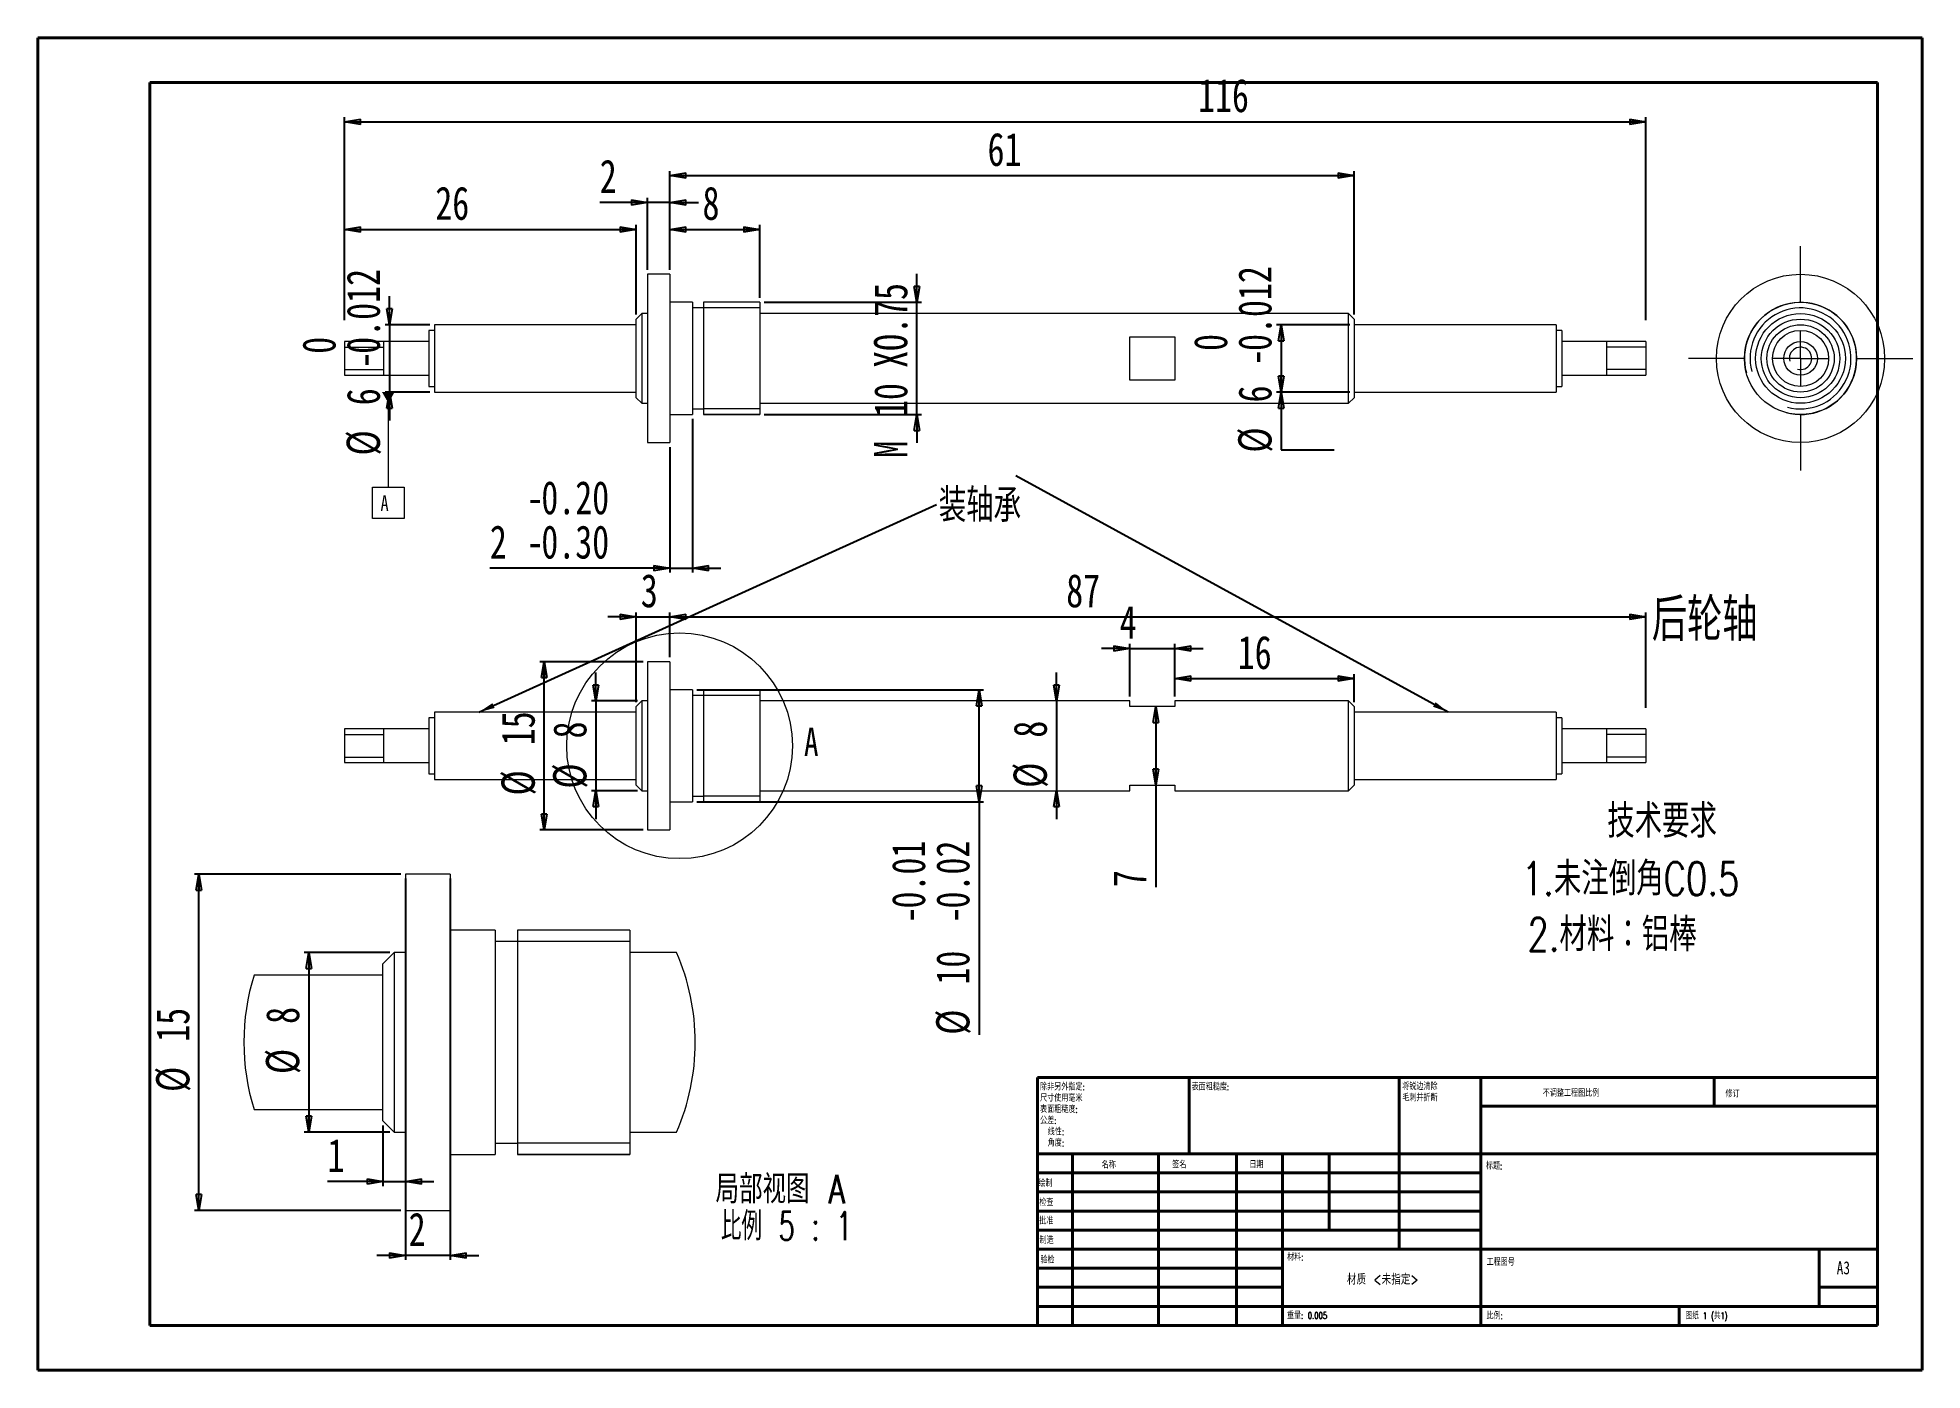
# Model space of a CAD drawing. Header units: millimetres. Extents: x 0 to 420, y 0 to 297.
import ezdxf

# ---------------------------------------------------------------- set-up
doc = ezdxf.new("R2010")
doc.units = ezdxf.units.MM
doc.layers.add('FORMAT', color=7, linetype='Continuous')
doc.styles.add('SLDTEXTSTYLE0', font='TXT', dxfattribs={"width": 0.75, "bigfont": 'bigfont'})
doc.styles.add('SLDTEXTSTYLE1', font='TXT', dxfattribs={"width": 0.75})
doc.styles.add('SLDTEXTSTYLE2', font='TXT', dxfattribs={"width": 0.694444, "bigfont": 'bigfont'})
doc.styles.add('SLDTEXTSTYLE4', font='TXT', dxfattribs={"width": 0.65625, "bigfont": 'bigfont'})
doc.dimstyles.new('SLDDIMSTYLE0', dxfattribs={"dimtxt": 7.408333, "dimasz": 3.556, "dimexe": 0, "dimexo": 0.0625, "dimgap": 1.852083, "dimtad": 1, "dimdec": 6, "dimlfac": 0.4, "dimrnd": 1e-09, "dimzin": 12, "dimdsep": 46, "dimtxsty": 'SLDTEXTSTYLE1', "dimblk1": 'CLOSED', "dimblk2": 'CLOSED', "dimsah": 1, "dimcen": 0.09, "dimadec": 0, "dimazin": 3, "dimtfac": 1, "dimtofl": 0, "dimtmove": 0, "dimatfit": 3, "dimldrblk": 'CLOSED', "dimfxl": 0, "dimfrac": 2, "dimtolj": 1, "dimtzin": 12, "dimarcsym": 0})
doc.dimstyles.new('SLDDIMSTYLE1', dxfattribs={"dimtxt": 7.408333, "dimasz": 3.556, "dimexe": 0, "dimexo": 0.0625, "dimgap": 1.852083, "dimtad": 1, "dimdec": 6, "dimlfac": 0.4, "dimrnd": 1e-09, "dimzin": 12, "dimdsep": 46, "dimtxsty": 'SLDTEXTSTYLE1', "dimblk1": 'CLOSED', "dimblk2": 'CLOSED', "dimsah": 1, "dimcen": 0.09, "dimadec": 0, "dimazin": 3, "dimtfac": 1, "dimtmove": 0, "dimatfit": 0, "dimldrblk": 'CLOSED', "dimfxl": 0, "dimfrac": 2, "dimtolj": 1, "dimtzin": 12, "dimarcsym": 0})
doc.dimstyles.new('SLDDIMSTYLE2', dxfattribs={"dimtxt": 7.408333, "dimasz": 3.556, "dimexe": 0, "dimexo": 0.0625, "dimgap": 1.852083, "dimtad": 1, "dimdec": 6, "dimlfac": 0.4, "dimrnd": 1e-09, "dimzin": 12, "dimdsep": 46, "dimtxsty": 'SLDTEXTSTYLE1', "dimblk1": 'CLOSED', "dimblk2": 'CLOSED', "dimsah": 1, "dimcen": 0.09, "dimadec": 0, "dimazin": 3, "dimtol": 1, "dimtp": -0.2, "dimtm": 0.3, "dimtfac": 1, "dimtmove": 0, "dimatfit": 0, "dimldrblk": 'CLOSED', "dimfxl": 0, "dimfrac": 2, "dimtolj": 1, "dimtzin": 0, "dimarcsym": 0})
doc.dimstyles.new('SLDDIMSTYLE3', dxfattribs={"dimtxt": 7.408333, "dimasz": 3.556, "dimexe": 0, "dimexo": 0.0625, "dimgap": 1.852083, "dimtad": 1, "dimdec": 6, "dimlfac": 0.4, "dimrnd": 1e-09, "dimzin": 12, "dimdsep": 46, "dimtxsty": 'SLDTEXTSTYLE1', "dimblk1": 'CLOSED', "dimblk2": 'CLOSED', "dimsah": 1, "dimcen": 0.09, "dimadec": 0, "dimazin": 3, "dimtol": 1, "dimtm": 0.012, "dimtfac": 1, "dimtdec": 3, "dimtmove": 0, "dimatfit": 0, "dimldrblk": 'CLOSED', "dimfxl": 0, "dimfrac": 2, "dimtolj": 1, "dimarcsym": 0})
doc.dimstyles.new('SLDDIMSTYLE4', dxfattribs={"dimtxt": 7.408333, "dimasz": 3.556, "dimexe": 0, "dimexo": 0.0625, "dimgap": 1.852083, "dimtad": 1, "dimdec": 6, "dimlfac": 0.4, "dimrnd": 1e-09, "dimzin": 12, "dimdsep": 46, "dimtxsty": 'SLDTEXTSTYLE1', "dimblk1": 'CLOSED', "dimblk2": 'CLOSED', "dimsah": 1, "dimcen": 0.09, "dimadec": 0, "dimazin": 3, "dimtol": 1, "dimtm": 0.012, "dimtfac": 1, "dimtdec": 3, "dimtofl": 0, "dimtmove": 0, "dimatfit": 3, "dimldrblk": 'CLOSED', "dimfxl": 0, "dimfrac": 2, "dimtolj": 1, "dimarcsym": 0})
doc.dimstyles.new('SLDDIMSTYLE6', dxfattribs={"dimtxt": 7.408333, "dimasz": 3.556, "dimexe": 0, "dimexo": 0.0625, "dimgap": 1.852083, "dimtad": 1, "dimdec": 6, "dimlfac": 0.4, "dimrnd": 1e-09, "dimzin": 12, "dimdsep": 46, "dimtxsty": 'SLDTEXTSTYLE1', "dimblk1": 'CLOSED', "dimblk2": 'CLOSED', "dimsah": 1, "dimcen": 0.09, "dimadec": 0, "dimazin": 3, "dimtol": 1, "dimtp": -0.01, "dimtm": 0.02, "dimtfac": 1, "dimtofl": 0, "dimtmove": 0, "dimatfit": 3, "dimldrblk": 'CLOSED', "dimfxl": 0, "dimfrac": 2, "dimtolj": 1, "dimarcsym": 0})
doc.dimstyles.new('SLDDIMSTYLE7', dxfattribs={"dimtxt": 0.18, "dimasz": 3.556, "dimexe": 0, "dimexo": 0.0625, "dimgap": 0, "dimtad": 0, "dimtih": 1, "dimtoh": 1, "dimdec": 0, "dimrnd": 1e-09, "dimzin": 0, "dimdsep": 46, "dimtxsty": 'Standard', "dimsah": 1, "dimcen": 0.09, "dimadec": 0, "dimazin": 0, "dimtfac": 3.556, "dimtdec": 0, "dimtofl": 0, "dimtmove": 0, "dimatfit": 3, "dimfxl": 0, "dimfrac": 2, "dimtolj": 1, "dimtzin": 0, "dimarcsym": 0})
doc.dimstyles.new('SLDDIMSTYLE8', dxfattribs={"dimtxt": 7.408333, "dimasz": 3.556, "dimexe": 0, "dimexo": 0.0625, "dimgap": 1.852083, "dimtad": 1, "dimdec": 6, "dimlfac": 0.2, "dimrnd": 1e-09, "dimzin": 12, "dimdsep": 46, "dimtxsty": 'SLDTEXTSTYLE1', "dimblk1": 'CLOSED', "dimblk2": 'CLOSED', "dimsah": 1, "dimcen": 0.09, "dimadec": 0, "dimazin": 3, "dimtfac": 1, "dimtmove": 0, "dimatfit": 0, "dimldrblk": 'CLOSED', "dimfxl": 0, "dimfrac": 2, "dimtolj": 1, "dimtzin": 12, "dimarcsym": 0})
doc.dimstyles.new('SLDDIMSTYLE9', dxfattribs={"dimtxt": 7.408333, "dimasz": 3.556, "dimexe": 0, "dimexo": 0.0625, "dimgap": 1.852083, "dimtad": 1, "dimdec": 6, "dimlfac": 0.2, "dimrnd": 1e-09, "dimzin": 12, "dimdsep": 46, "dimtxsty": 'SLDTEXTSTYLE1', "dimblk1": 'CLOSED', "dimblk2": 'CLOSED', "dimsah": 1, "dimcen": 0.09, "dimadec": 0, "dimazin": 3, "dimtfac": 1, "dimtofl": 0, "dimtmove": 0, "dimatfit": 3, "dimldrblk": 'CLOSED', "dimfxl": 0, "dimfrac": 2, "dimtolj": 1, "dimtzin": 12, "dimarcsym": 0})

# ---------------------------------------------------------------- blocks, each defined once
blk = doc.blocks.new('SW_NOTE_0')
at = {"color": 0, "linetype": 'Continuous', "lineweight": 0, "char_height": 1.5, "attachment_point": 1, "style": 'SLDTEXTSTYLE0'}
for s, insert in [('\\M+18FAB锐边\\M+190B4\\M+18F9C', (0, 1.93)), ('\\M+196D1\\M+18E68\\M+19BF3\\M+190DC\\M+19266', (0, -0.57))]:
    blk.add_mtext(s, dxfattribs=dict(at, insert=insert))
blk = doc.blocks.new('SW_NOTE_1')
at = {"color": 0, "linetype": 'Continuous', "lineweight": 0, "char_height": 1.5, "attachment_point": 1, "style": 'SLDTEXTSTYLE0'}
for s, insert in [('\\M+18F9C\\M+194F1另\\M+18A4F\\M+18E77\\M+192E8:', (0, 1.93)), ('\\M+1955C\\M+196CA\\M+19165糙\\M+19378:', (0, -3.07)), ('\\M+18EDA\\M+190A1\\M+18E67\\M+19770\\M+19F7C\\M+195C4', (0, -0.57)), ('\\M+18CF6\\M+18DB7:', (0, -5.57)), ('线\\M+190AB:', (1.69, -8.07)), ('\\M+18A70\\M+19378:', (1.69, -10.57))]:
    blk.add_mtext(s, dxfattribs=dict(at, insert=insert))
blk = doc.blocks.new('_CLOSED')
at = {"color": 0, "linetype": 'ByBlock', "lineweight": -2}
for p, q in [((-1, 0.166667), (0, 0)), ((-1, 0.166667), (-1, -0.166667)), ((0, 0), (-1, -0.166667)), ((0, 0), (-1, 0))]:
    blk.add_line(p, q, dxfattribs=at)
blk = doc.blocks.new('_D')
at = {"layer": 'FORMAT'}
for p, q in [((68.48, 234.24), (68.48, 255.49)), ((68.48, 254.49), (133.48, 254.49)), ((133.48, 235.49), (133.48, 255.49))]:
    blk.add_line(p, q, dxfattribs=at)
at = {"layer": 'FORMAT', "xscale": 3.556, "yscale": 3.556, "rotation": 180.0000000000004}
blk.add_blockref('_CLOSED', (68.48, 254.49, 0.25), dxfattribs=at)
at = {"layer": 'FORMAT', "xscale": 3.556, "yscale": 3.556}
blk.add_blockref('_CLOSED', (133.48, 254.49, 0.25), dxfattribs=at)
at = {"layer": 'FORMAT', "insert": (88.69, 264.04), "char_height": 7.408, "attachment_point": 1, "style": 'SLDTEXTSTYLE1'}
blk.add_mtext('26', dxfattribs=at)
blk = doc.blocks.new('_D_1')
at = {"layer": 'FORMAT'}
for p, q in [((135.98, 260.49), (125.33, 260.49)), ((135.98, 245.49), (135.98, 261.49)), ((140.98, 260.49), (135.98, 260.49)), ((140.98, 245.49), (140.98, 261.49)), ((140.98, 260.49), (147.33, 260.49))]:
    blk.add_line(p, q, dxfattribs=at)
at = {"layer": 'FORMAT', "xscale": 3.556, "yscale": 3.556}
blk.add_blockref('_CLOSED', (135.98, 260.49, 0.25), dxfattribs=at)
at = {"layer": 'FORMAT', "xscale": 3.556, "yscale": 3.556, "rotation": 180.0000000000004}
blk.add_blockref('_CLOSED', (140.98, 260.49, 0.25), dxfattribs=at)
at = {"layer": 'FORMAT', "insert": (125.33, 270.04), "char_height": 7.41, "attachment_point": 1, "style": 'SLDTEXTSTYLE1'}
blk.add_mtext('2', dxfattribs=at)
blk = doc.blocks.new('_D_2')
at = {"layer": 'FORMAT'}
for p, q in [((145.98, 212.24), (145.98, 177.99)), ((140.98, 205.99), (140.98, 177.99)), ((140.98, 178.99), (100.84, 178.99)), ((140.98, 178.99), (145.98, 178.99)), ((145.98, 178.99), (152.33, 178.99))]:
    blk.add_line(p, q, dxfattribs=at)
at = {"layer": 'FORMAT', "xscale": 3.556, "yscale": 3.556}
blk.add_blockref('_CLOSED', (140.98, 178.99, 0.25), dxfattribs=at)
at = {"layer": 'FORMAT', "xscale": 3.556, "yscale": 3.556, "rotation": 180.0000000000004}
blk.add_blockref('_CLOSED', (145.98, 178.99, 0.25), dxfattribs=at)
at = {"layer": 'FORMAT', "attachment_point": 1, "style": 'SLDTEXTSTYLE1'}
for s, insert, char_height in [('0.20', (112.32, 198.41), 7.408), ('-', (109.05, 198.41), 7.41), ('2', (100.84, 188.54), 7.41), ('0.30', (112.32, 188.54), 7.408), ('-', (109.05, 188.54), 7.41)]:
    blk.add_mtext(s, dxfattribs=dict(at, insert=insert, char_height=char_height))
blk = doc.blocks.new('_D_3')
at = {"layer": 'FORMAT'}
for p, q in [((196.02, 238.24), (196.02, 244.59)), ((161.98, 238.24), (197.02, 238.24)), ((196.02, 213.24), (196.02, 238.24)), ((161.98, 213.24), (197.02, 213.24)), ((196.02, 213.24), (196.02, 206.89))]:
    blk.add_line(p, q, dxfattribs=at)
at = {"layer": 'FORMAT', "xscale": 3.556, "yscale": 3.556}
for p, rotation in [((196.02, 238.24, 0.25), 270.0000000000004), ((196.02, 213.24, 0.25), 90.0000000000004)]:
    blk.add_blockref('_CLOSED', p, dxfattribs=dict(at, rotation=rotation))
at = {"layer": 'FORMAT', "attachment_point": 1, "rotation": 90, "style": 'SLDTEXTSTYLE1'}
for s, insert, char_height in [('XO.75', (186.47, 223.63), 7.408), ('10', (186.47, 212.68), 7.408), ('M', (186.47, 203.6), 7.41)]:
    blk.add_mtext(s, dxfattribs=dict(at, insert=insert, char_height=char_height))
blk = doc.blocks.new('_D_4')
at = {"layer": 'FORMAT'}
for p, q in [((140.98, 245.49), (140.98, 255.49)), ((140.98, 254.49), (160.98, 254.49)), ((160.98, 239.24), (160.98, 255.49))]:
    blk.add_line(p, q, dxfattribs=at)
at = {"layer": 'FORMAT', "xscale": 3.556, "yscale": 3.556, "rotation": 180.0000000000004}
blk.add_blockref('_CLOSED', (140.98, 254.49, 0.25), dxfattribs=at)
at = {"layer": 'FORMAT', "xscale": 3.556, "yscale": 3.556}
blk.add_blockref('_CLOSED', (160.98, 254.49, 0.25), dxfattribs=at)
at = {"layer": 'FORMAT', "insert": (148.24, 264.04), "char_height": 7.41, "attachment_point": 1, "style": 'SLDTEXTSTYLE1'}
blk.add_mtext('8', dxfattribs=at)
blk = doc.blocks.new('_D_5')
at = {"layer": 'FORMAT'}
for p, q in [((140.98, 245.49), (140.98, 267.49)), ((140.98, 266.49), (293.48, 266.49)), ((293.48, 235.49), (293.48, 267.49))]:
    blk.add_line(p, q, dxfattribs=at)
at = {"layer": 'FORMAT', "xscale": 3.556, "yscale": 3.556, "rotation": 180.0000000000004}
blk.add_blockref('_CLOSED', (140.98, 266.49, 0.25), dxfattribs=at)
at = {"layer": 'FORMAT', "xscale": 3.556, "yscale": 3.556}
blk.add_blockref('_CLOSED', (293.48, 266.49, 0.25), dxfattribs=at)
at = {"layer": 'FORMAT', "insert": (211.76, 276.04), "char_height": 7.408, "attachment_point": 1, "style": 'SLDTEXTSTYLE1'}
blk.add_mtext('61', dxfattribs=at)
blk = doc.blocks.new('_D_6')
at = {"layer": 'FORMAT'}
for p, q in [((78.48, 233.24), (78.48, 239.59)), ((87.48, 233.24), (77.48, 233.24)), ((78.48, 233.24), (78.48, 218.24)), ((87.48, 218.24), (77.48, 218.24)), ((78.48, 218.24), (78.48, 211.89))]:
    blk.add_line(p, q, dxfattribs=at)
at = {"layer": 'FORMAT', "xscale": 3.556, "yscale": 3.556}
for p, rotation in [((78.48, 233.24, 0.25), 270.0000000000004), ((78.48, 218.24, 0.25), 90.0000000000004)]:
    blk.add_blockref('_CLOSED', p, dxfattribs=dict(at, rotation=rotation))
at = {"layer": 'FORMAT', "attachment_point": 1, "rotation": 90, "style": 'SLDTEXTSTYLE1'}
for s, insert, char_height in [('0.012', (68.93, 226.77), 7.408), ('0', (59.05, 226.77), 7.41), ('-', (68.93, 223.49), 7.41), ('6', (68.93, 215.29), 7.41), ('%%c', (68.93, 204.1), 7.408)]:
    blk.add_mtext(s, dxfattribs=dict(at, insert=insert, char_height=char_height))
blk = doc.blocks.new('_D_7')
at = {"layer": 'FORMAT'}
for p, q in [((292.48, 233.24), (276.18, 233.24)), ((277.18, 233.24), (277.18, 218.24)), ((292.48, 218.24), (276.18, 218.24)), ((277.18, 218.24), (277.18, 205.36)), ((277.18, 205.36), (289, 205.36))]:
    blk.add_line(p, q, dxfattribs=at)
at = {"layer": 'FORMAT', "xscale": 3.556, "yscale": 3.556}
for p, rotation in [((277.18, 233.24, 0.25), 90.0000000000004), ((277.18, 218.24, 0.25), 270.0000000000004), ((277.18, 218.24), 90.0000000000004)]:
    blk.add_blockref('_CLOSED', p, dxfattribs=dict(at, rotation=rotation))
at = {"layer": 'FORMAT', "attachment_point": 1, "rotation": 90, "style": 'SLDTEXTSTYLE1'}
for s, insert, char_height in [('0.012', (267.63, 227.4), 7.408), ('0', (257.75, 227.4), 7.41), ('-', (267.63, 224.12), 7.41), ('6', (267.63, 215.92), 7.41), ('%%c', (267.63, 204.74), 7.408)]:
    blk.add_mtext(s, dxfattribs=dict(at, insert=insert, char_height=char_height))
blk = doc.blocks.new('_D_8')
at = {"layer": 'FORMAT'}
for p, q in [((68.48, 234.24), (68.48, 279.49)), ((68.48, 278.49), (358.48, 278.49)), ((358.48, 234.24), (358.48, 279.49))]:
    blk.add_line(p, q, dxfattribs=at)
at = {"layer": 'FORMAT', "xscale": 3.556, "yscale": 3.556, "rotation": 180.0000000000004}
blk.add_blockref('_CLOSED', (68.48, 278.49, 0.25), dxfattribs=at)
at = {"layer": 'FORMAT', "xscale": 3.556, "yscale": 3.556}
blk.add_blockref('_CLOSED', (358.48, 278.49, 0.25), dxfattribs=at)
at = {"layer": 'FORMAT', "insert": (258.67, 288.04), "char_height": 7.408, "attachment_point": 1, "style": 'SLDTEXTSTYLE1'}
blk.add_mtext('116', dxfattribs=at)
blk = doc.blocks.new('SW_DATUMTAG_0')
at = {"color": 0, "linetype": 'Continuous', "lineweight": 0}
for p, q in [((1.73, 27.49), (1.73, 6.28)), ((-1.77, 6.28), (5.23, 6.28)), ((-1.77, -0.72), (-1.77, 6.28)), ((5.23, 6.28), (5.23, -0.72)), ((5.23, -0.72), (-1.77, -0.72))]:
    blk.add_line(p, q, dxfattribs=at)
blk.add_solid([(0.33, 27.49), (3.13, 27.49), (1.73, 25.04)], dxfattribs=at)
at = {"color": 0, "linetype": 'Continuous', "lineweight": 0, "insert": (0, 4.51), "char_height": 3.5, "attachment_point": 1, "style": 'SLDTEXTSTYLE1'}
blk.add_mtext('A', dxfattribs=at)
blk = doc.blocks.new('_D_9')
at = {"layer": 'FORMAT'}
for p, q in [((133.48, 168.14), (127.13, 168.14)), ((133.48, 149.14), (133.48, 169.14)), ((133.48, 168.14), (140.98, 168.14)), ((140.98, 159.14), (140.98, 169.14)), ((140.98, 168.14), (147.33, 168.14))]:
    blk.add_line(p, q, dxfattribs=at)
at = {"layer": 'FORMAT', "xscale": 3.556, "yscale": 3.556}
blk.add_blockref('_CLOSED', (133.48, 168.14, 0.25), dxfattribs=at)
at = {"layer": 'FORMAT', "xscale": 3.556, "yscale": 3.556, "rotation": 180.0000000000004}
blk.add_blockref('_CLOSED', (140.98, 168.14, 0.25), dxfattribs=at)
at = {"layer": 'FORMAT', "insert": (134.49, 177.69), "char_height": 7.41, "attachment_point": 1, "style": 'SLDTEXTSTYLE1'}
blk.add_mtext('3', dxfattribs=at)
blk = doc.blocks.new('_D_10')
at = {"layer": 'FORMAT'}
for p, q in [((140.98, 159.14), (140.98, 169.14)), ((140.98, 168.14), (358.48, 168.14)), ((358.48, 147.89), (358.48, 169.14))]:
    blk.add_line(p, q, dxfattribs=at)
at = {"layer": 'FORMAT', "xscale": 3.556, "yscale": 3.556, "rotation": 180.0000000000004}
blk.add_blockref('_CLOSED', (140.98, 168.14, 0.25), dxfattribs=at)
at = {"layer": 'FORMAT', "xscale": 3.556, "yscale": 3.556}
blk.add_blockref('_CLOSED', (358.48, 168.14, 0.25), dxfattribs=at)
at = {"layer": 'FORMAT', "insert": (229.3, 177.69), "char_height": 7.408, "attachment_point": 1, "style": 'SLDTEXTSTYLE1'}
blk.add_mtext('87', dxfattribs=at)
blk = doc.blocks.new('_D_11')
at = {"layer": 'FORMAT'}
for p, q in [((134.98, 158.14), (111.98, 158.14)), ((112.98, 120.64), (112.98, 158.14)), ((134.98, 120.64), (111.98, 120.64))]:
    blk.add_line(p, q, dxfattribs=at)
at = {"layer": 'FORMAT', "xscale": 3.556, "yscale": 3.556}
for p, rotation in [((112.98, 158.14, 0.25), 90.0000000000004), ((112.98, 120.64, 0.25), 270.0000000000004)]:
    blk.add_blockref('_CLOSED', p, dxfattribs=dict(at, rotation=rotation))
at = {"layer": 'FORMAT', "char_height": 7.408, "attachment_point": 1, "rotation": 90, "style": 'SLDTEXTSTYLE1'}
for s, insert in [('15', (103.43, 139.51)), ('%%c', (103.43, 128.33))]:
    blk.add_mtext(s, dxfattribs=dict(at, insert=insert))
blk = doc.blocks.new('_D_12')
at = {"layer": 'FORMAT'}
for p, q in [((124.5, 149.39), (124.5, 155.74)), ((133.73, 149.39), (123.5, 149.39)), ((124.5, 149.39), (124.5, 129.39)), ((133.73, 129.39), (123.5, 129.39)), ((124.5, 129.39), (124.5, 123.04))]:
    blk.add_line(p, q, dxfattribs=at)
at = {"layer": 'FORMAT', "xscale": 3.556, "yscale": 3.556}
for p, rotation in [((124.5, 149.39, 0.25), 270.0000000000004), ((124.5, 129.39, 0.25), 90.0000000000004)]:
    blk.add_blockref('_CLOSED', p, dxfattribs=dict(at, rotation=rotation))
at = {"layer": 'FORMAT', "attachment_point": 1, "rotation": 90, "style": 'SLDTEXTSTYLE1'}
for s, insert, char_height in [('8', (114.95, 141.04), 7.41), ('%%c', (114.95, 129.86), 7.408)]:
    blk.add_mtext(s, dxfattribs=dict(at, insert=insert, char_height=char_height))
blk = doc.blocks.new('_D_13')
at = {"layer": 'FORMAT'}
for p, q in [((146.98, 151.89), (210.86, 151.89)), ((209.86, 126.89), (209.86, 151.89)), ((146.98, 126.89), (210.86, 126.89)), ((209.86, 126.89), (209.86, 75))]:
    blk.add_line(p, q, dxfattribs=at)
at = {"layer": 'FORMAT', "xscale": 3.556, "yscale": 3.556}
for p, rotation in [((209.86, 151.89, 0.25), 90.0000000000004), ((209.86, 126.89, 0.25), 270.0000000000004)]:
    blk.add_blockref('_CLOSED', p, dxfattribs=dict(at, rotation=rotation))
at = {"layer": 'FORMAT', "attachment_point": 1, "rotation": 90, "style": 'SLDTEXTSTYLE1'}
for s, insert, char_height in [('0.01', (190.44, 103.14), 7.408), ('0.02', (200.31, 103.14), 7.408), ('-', (190.44, 99.86), 7.41), ('-', (200.31, 99.86), 7.41), ('10', (200.31, 86.18), 7.408), ('%%c', (200.31, 75), 7.408)]:
    blk.add_mtext(s, dxfattribs=dict(at, insert=insert, char_height=char_height))
blk = doc.blocks.new('_D_14')
at = {"layer": 'FORMAT'}
for p, q in [((227.1, 149.39), (227.1, 155.74)), ((227.1, 149.39), (227.1, 129.39)), ((227.1, 129.39), (227.1, 123.04))]:
    blk.add_line(p, q, dxfattribs=at)
at = {"layer": 'FORMAT', "xscale": 3.556, "yscale": 3.556}
for p, rotation in [((227.1, 149.39, 0.25), 270.0000000000004), ((227.1, 129.39, 0.25), 90.0000000000004)]:
    blk.add_blockref('_CLOSED', p, dxfattribs=dict(at, rotation=rotation))
at = {"layer": 'FORMAT', "attachment_point": 1, "rotation": 90, "style": 'SLDTEXTSTYLE1'}
for s, insert, char_height in [('8', (217.55, 141.21), 7.41), ('%%c', (217.55, 130.03), 7.408)]:
    blk.add_mtext(s, dxfattribs=dict(at, insert=insert, char_height=char_height))
blk = doc.blocks.new('_D_15')
at = {"layer": 'FORMAT'}
for p, q in [((253.48, 150.39), (253.48, 155.37)), ((253.48, 154.37), (293.48, 154.37)), ((293.48, 149.14), (293.48, 155.37))]:
    blk.add_line(p, q, dxfattribs=at)
at = {"layer": 'FORMAT', "xscale": 3.556, "yscale": 3.556, "rotation": 180.0000000000004}
blk.add_blockref('_CLOSED', (253.48, 154.37, 0.25), dxfattribs=at)
at = {"layer": 'FORMAT', "xscale": 3.556, "yscale": 3.556}
blk.add_blockref('_CLOSED', (293.48, 154.37, 0.25), dxfattribs=at)
at = {"layer": 'FORMAT', "insert": (267.51, 163.92), "char_height": 7.408, "attachment_point": 1, "style": 'SLDTEXTSTYLE1'}
blk.add_mtext('16', dxfattribs=at)
blk = doc.blocks.new('_D_16')
at = {"layer": 'FORMAT'}
for p, q in [((243.48, 161.1), (237.13, 161.1)), ((243.48, 150.39), (243.48, 162.1)), ((243.48, 161.1), (253.48, 161.1)), ((253.48, 150.39), (253.48, 162.1)), ((253.48, 161.1), (259.83, 161.1))]:
    blk.add_line(p, q, dxfattribs=at)
at = {"layer": 'FORMAT', "xscale": 3.556, "yscale": 3.556}
blk.add_blockref('_CLOSED', (243.48, 161.1, 0.25), dxfattribs=at)
at = {"layer": 'FORMAT', "xscale": 3.556, "yscale": 3.556, "rotation": 180.0000000000004}
blk.add_blockref('_CLOSED', (253.48, 161.1, 0.25), dxfattribs=at)
at = {"layer": 'FORMAT', "insert": (241.21, 170.65), "char_height": 7.41, "attachment_point": 1, "style": 'SLDTEXTSTYLE1'}
blk.add_mtext('4', dxfattribs=at)
blk = doc.blocks.new('_D_17')
at = {"layer": 'FORMAT'}
for p, q in [((249.26, 148.14), (249.26, 130.64)), ((249.26, 130.64), (249.26, 107.91))]:
    blk.add_line(p, q, dxfattribs=at)
at = {"layer": 'FORMAT', "xscale": 3.556, "yscale": 3.556}
for p, rotation in [((249.26, 148.14, 0.25), 90.0000000000004), ((249.26, 130.64, 0.25), 270.0000000000004)]:
    blk.add_blockref('_CLOSED', p, dxfattribs=dict(at, rotation=rotation))
at = {"layer": 'FORMAT', "insert": (239.71, 107.91), "char_height": 7.41, "attachment_point": 1, "rotation": 90, "style": 'SLDTEXTSTYLE1'}
blk.add_mtext('7', dxfattribs=at)
blk = doc.blocks.new('SW_NOTE_2')
at = {"color": 0, "linetype": 'Continuous', "lineweight": 0, "insert": (0.52, 3.55), "char_height": 7.4083, "attachment_point": 1, "style": 'SLDTEXTSTYLE0'}
blk.add_mtext('\\M+19195轴\\M+18FB3', dxfattribs=at)
blk = doc.blocks.new('SW_CENTERMARKSYMBOL_0')
at = {"color": 0, "linetype": 'Continuous', "lineweight": 0}
for p, q in [((0, 12.5), (0, 25)), ((0, 0), (0, 6.25)), ((-12.5, 0), (-25, 0)), ((0, 0), (-6.25, 0)), ((0, 0), (0, -6.25)), ((0, 0), (6.25, 0)), ((12.5, 0), (25, 0)), ((0, -12.5), (0, -25))]:
    blk.add_line(p, q, dxfattribs=at)
blk = doc.blocks.new('_D_18')
at = {"layer": 'FORMAT'}
for p, q in [((77.03, 54.81), (77.03, 41.27)), ((77.03, 42.27), (64.68, 42.27)), ((77.03, 42.27), (82.03, 42.27)), ((82.03, 42.27), (88.38, 42.27))]:
    blk.add_line(p, q, dxfattribs=at)
at = {"layer": 'FORMAT', "xscale": 3.556, "yscale": 3.556}
blk.add_blockref('_CLOSED', (77.03, 42.27, 0.5), dxfattribs=at)
at = {"layer": 'FORMAT', "xscale": 3.556, "yscale": 3.556, "rotation": 180.0000000000004}
blk.add_blockref('_CLOSED', (82.03, 42.27, 0.5), dxfattribs=at)
at = {"layer": 'FORMAT', "insert": (64.68, 51.81), "char_height": 7.41, "attachment_point": 1, "style": 'SLDTEXTSTYLE1'}
blk.add_mtext('1', dxfattribs=at)
blk = doc.blocks.new('_D_19')
at = {"layer": 'FORMAT'}
for p, q in [((78.53, 93.31), (59.49, 93.31)), ((60.49, 93.31), (60.49, 53.31)), ((78.53, 53.31), (59.49, 53.31))]:
    blk.add_line(p, q, dxfattribs=at)
at = {"layer": 'FORMAT', "xscale": 3.556, "yscale": 3.556}
for p, rotation in [((60.49, 93.31, 0.5), 90.0000000000004), ((60.49, 53.31, 0.5), 270.0000000000004)]:
    blk.add_blockref('_CLOSED', p, dxfattribs=dict(at, rotation=rotation))
at = {"layer": 'FORMAT', "attachment_point": 1, "rotation": 90, "style": 'SLDTEXTSTYLE1'}
for s, insert, char_height in [('8', (50.94, 77.42), 7.41), ('%%c', (50.94, 66.24), 7.408)]:
    blk.add_mtext(s, dxfattribs=dict(at, insert=insert, char_height=char_height))
blk = doc.blocks.new('_D_20')
at = {"layer": 'FORMAT'}
for p, q in [((82.03, 109.81), (82.03, 24.81)), ((92.03, 109.81), (92.03, 24.81)), ((82.03, 25.81), (75.68, 25.81)), ((92.03, 25.81), (82.03, 25.81)), ((92.03, 25.81), (98.38, 25.81))]:
    blk.add_line(p, q, dxfattribs=at)
at = {"layer": 'FORMAT', "xscale": 3.556, "yscale": 3.556}
blk.add_blockref('_CLOSED', (82.03, 25.81, 0.5), dxfattribs=at)
at = {"layer": 'FORMAT', "xscale": 3.556, "yscale": 3.556, "rotation": 180.0000000000004}
blk.add_blockref('_CLOSED', (92.03, 25.81, 0.5), dxfattribs=at)
at = {"layer": 'FORMAT', "insert": (82.75, 35.36), "char_height": 7.41, "attachment_point": 1, "style": 'SLDTEXTSTYLE1'}
blk.add_mtext('2', dxfattribs=at)
blk = doc.blocks.new('_D_21')
at = {"layer": 'FORMAT'}
for p, q in [((81.03, 110.81), (35.02, 110.81)), ((36.02, 35.81), (36.02, 110.81)), ((81.03, 35.81), (35.02, 35.81))]:
    blk.add_line(p, q, dxfattribs=at)
at = {"layer": 'FORMAT', "xscale": 3.556, "yscale": 3.556}
for p, rotation in [((36.02, 110.81, 0.5), 90.0000000000004), ((36.02, 35.81, 0.5), 270.0000000000004)]:
    blk.add_blockref('_CLOSED', p, dxfattribs=dict(at, rotation=rotation))
at = {"layer": 'FORMAT', "char_height": 7.408, "attachment_point": 1, "rotation": 90, "style": 'SLDTEXTSTYLE1'}
for s, insert in [('15', (26.47, 73.43)), ('%%c', (26.47, 62.25))]:
    blk.add_mtext(s, dxfattribs=dict(at, insert=insert))
blk = doc.blocks.new('SW_NOTE_4')
at = {"color": 0, "linetype": 'Continuous', "lineweight": 0, "char_height": 6.35, "attachment_point": 2}
for s, insert, style in [('\\M+18BC7\\M+19594视图 A', (20.74, 8.19), 'SLDTEXTSTYLE0'), ('\\M+194E4\\M+197E1 5 : 1', (22.12, -0.03), 'SLDTEXTSTYLE4')]:
    blk.add_mtext(s, dxfattribs=dict(at, insert=insert, style=style))

msp = doc.modelspace()

# ---------------------------------------------------------------- linework, layer by layer
at = {"color": 7, "linetype": 'Continuous', "lineweight": 40}
for p, q in [((0.0788436, 0.2147802), (0.0788436, 297.2147802)), ((0.0788436, 297.2147802), (420.0788436, 297.2147802)), ((420.0788436, 0.2147802), (420.0788436, 297.2147802)), ((25.0788436, 10.2147802), (25.0788436, 287.2147802)), ((25.0788436, 287.2147802), (410.0788436, 287.2147802)), ((410.0788436, 287.2147802), (410.0788436, 10.2147802)), ((222.8788436, 65.4647802), (410.0788436, 65.4647802)), ((222.8788436, 65.4647802), (222.8788436, 10.2147802)), ((256.6788436, 48.4647802), (256.6788436, 65.4647802)), ((303.4788436, 65.4647802), (303.4788436, 27.2147802)), ((321.6788436, 65.4647802), (321.6788436, 10.2147802)), ((373.6788436, 59.0897802), (373.6788436, 65.4647802)), ((410.0788436, 59.0897802), (321.6788436, 59.0897802)), ((410.0788436, 48.4647802), (222.8788436, 48.4647802)), ((230.6788436, 48.4647802), (230.6788436, 10.2147802)), ((249.869796, 48.4647802), (249.869796, 10.2147802)), ((267.2777697, 48.4647802), (267.2777697, 10.2147802)), ((277.4788436, 10.2147802), (277.4788436, 48.4647802)), ((287.8788436, 31.4647802), (287.8788436, 48.4647802)), ((321.6788436, 44.2147802), (222.8788436, 44.2147802)), ((321.6788436, 39.9647802), (222.8788436, 39.9647802)), ((321.6788436, 35.7147802), (222.8788436, 35.7147802)), ((321.6788436, 31.4647802), (222.8788436, 31.4647802)), ((277.4788436, 27.2147802), (222.8788436, 27.2147802)), ((277.4788436, 27.2147802), (410.0788436, 27.2147802)), ((397.0788436, 14.4647802), (397.0788436, 27.2147802)), ((277.4788436, 22.9647082), (222.8788436, 22.9647082)), ((277.4788436, 18.7147802), (222.8788436, 18.7147802)), ((410.0788436, 18.7147802), (397.0788436, 18.7147802)), ((222.8788436, 14.4647802), (410.0788436, 14.4647802)), ((365.8788436, 10.2147802), (365.8788436, 14.4647802)), ((25.0788436, 10.2147802), (410.0788436, 10.2147802)), ((0.0788436, 0.2147802), (420.0788436, 0.2147802))]:
    msp.add_line(p, q, dxfattribs=at)
at = {"color": 7, "linetype": 'Continuous', "lineweight": 15}
for p, q in [((140.9814387, 244.485389), (135.9814387, 244.485389)), ((135.9814387, 244.485389), (135.9814387, 206.985389)), ((140.9814387, 244.485389), (140.9814387, 206.985389)), ((134.7314387, 235.735389), (133.4814387, 234.485389)), ((135.9814387, 235.735389), (134.7314387, 235.735389)), ((134.7314387, 235.735389), (134.7314387, 215.735389)), ((145.9814387, 238.235389), (140.9814387, 238.235389)), ((145.9814387, 238.235389), (145.9814387, 213.235389)), ((148.4814387, 236.985389), (145.9814387, 236.985389)), ((160.9814387, 238.235389), (148.4814387, 238.235389)), ((148.4814387, 238.235389), (148.4814387, 213.235389)), ((160.9814387, 238.235389), (160.9814387, 213.235389)), ((292.2314387, 235.735389), (160.9814387, 235.735389)), ((293.4814387, 234.485389), (292.2314387, 235.735389)), ((292.2314387, 215.735389), (292.2314387, 235.735389)), ((88.4814387, 231.985389), (87.2314387, 231.985389)), ((87.2314387, 231.985389), (87.2314387, 219.485389)), ((133.4814387, 233.235389), (88.4814387, 233.235389)), ((88.4814387, 233.235389), (88.4814387, 218.235389)), ((133.4814387, 216.985389), (133.4814387, 234.485389)), ((293.4814387, 234.485389), (293.4814387, 216.985389)), ((338.4814387, 233.235389), (293.4814387, 233.235389)), ((338.4814387, 233.235389), (338.4814387, 218.235389)), ((339.7314387, 231.985389), (338.4814387, 231.985389)), ((339.7314387, 231.985389), (339.7314387, 219.485389)), ((87.2314387, 229.485389), (68.4814387, 229.485389)), ((68.4814387, 229.485389), (68.4814387, 221.985389)), ((243.4814387, 230.5766182), (253.4814387, 230.5766182)), ((243.4814387, 220.8941598), (243.4814387, 230.5766182)), ((253.4814387, 230.5766182), (253.4814387, 220.8941598)), ((358.4814387, 229.485389), (339.7314387, 229.485389)), ((358.4814387, 229.485389), (358.4814387, 221.985389)), ((68.4814387, 221.985389), (87.2314387, 221.985389)), ((87.2314387, 219.485389), (88.4814387, 219.485389)), ((253.4814387, 220.8941598), (243.4814387, 220.8941598)), ((338.4814387, 219.485389), (339.7314387, 219.485389)), ((339.7314387, 221.985389), (358.4814387, 221.985389)), ((88.4814387, 218.235389), (133.4814387, 218.235389)), ((133.4814387, 216.985389), (134.7314387, 215.735389)), ((134.7314387, 215.735389), (135.9814387, 215.735389)), ((145.9814387, 214.485389), (148.4814387, 214.485389)), ((160.9814387, 215.735389), (292.2314387, 215.735389)), ((292.2314387, 215.735389), (293.4814387, 216.985389)), ((293.4814387, 218.235389), (338.4814387, 218.235389)), ((140.9814387, 213.235389), (145.9814387, 213.235389)), ((148.4814387, 213.235389), (160.9814387, 213.235389)), ((135.9814387, 206.985389), (140.9814387, 206.985389)), ((140.9814387, 158.144623), (135.9814387, 158.144623)), ((135.9814387, 158.144623), (135.9814387, 120.644623)), ((140.9814387, 158.144623), (140.9814387, 120.644623)), ((145.9814387, 151.894623), (140.9814387, 151.894623)), ((145.9814387, 151.894623), (145.9814387, 126.894623)), ((160.9814387, 151.894623), (148.4814387, 151.894623)), ((148.4814387, 151.894623), (148.4814387, 126.894623)), ((160.9814387, 151.894623), (160.9814387, 126.894623)), ((134.7314387, 149.394623), (133.4814387, 148.144623)), ((133.4814387, 130.644623), (133.4814387, 148.144623)), ((135.9814387, 149.394623), (134.7314387, 149.394623)), ((134.7314387, 149.394623), (134.7314387, 129.394623)), ((148.4814387, 150.644623), (145.9814387, 150.644623)), ((243.4814387, 149.394623), (160.9814387, 149.394623)), ((243.4814387, 148.144623), (243.4814387, 149.394623)), ((253.4814387, 148.144623), (243.4814387, 148.144623)), ((292.2314387, 149.394623), (253.4814387, 149.394623)), ((253.4814387, 149.394623), (253.4814387, 148.144623)), ((293.4814387, 148.144623), (292.2314387, 149.394623)), ((292.2314387, 129.394623), (292.2314387, 149.394623)), ((293.4814387, 148.144623), (293.4814387, 130.644623)), ((87.2314387, 143.144623), (68.4814387, 143.144623)), ((68.4814387, 143.144623), (68.4814387, 135.644623)), ((88.4814387, 145.644623), (87.2314387, 145.644623)), ((87.2314387, 145.644623), (87.2314387, 133.144623)), ((133.4814387, 146.894623), (88.4814387, 146.894623)), ((88.4814387, 146.894623), (88.4814387, 131.894623)), ((338.4814387, 146.894623), (293.4814387, 146.894623)), ((338.4814387, 146.894623), (338.4814387, 131.894623)), ((339.7314387, 145.644623), (338.4814387, 145.644623)), ((339.7314387, 145.644623), (339.7314387, 133.144623)), ((358.4814387, 143.144623), (339.7314387, 143.144623)), ((358.4814387, 143.144623), (358.4814387, 135.644623)), ((68.4814387, 135.644623), (87.2314387, 135.644623)), ((339.7314387, 135.644623), (358.4814387, 135.644623)), ((87.2314387, 133.144623), (88.4814387, 133.144623)), ((88.4814387, 131.894623), (133.4814387, 131.894623)), ((133.4814387, 130.644623), (134.7314387, 129.394623)), ((243.4814387, 130.644623), (253.4814387, 130.644623)), ((243.4814387, 129.394623), (243.4814387, 130.644623)), ((253.4814387, 130.644623), (253.4814387, 129.394623)), ((292.2314387, 129.394623), (293.4814387, 130.644623)), ((293.4814387, 131.894623), (338.4814387, 131.894623)), ((338.4814387, 133.144623), (339.7314387, 133.144623)), ((134.7314387, 129.394623), (135.9814387, 129.394623)), ((140.9814387, 126.894623), (145.9814387, 126.894623)), ((145.9814387, 128.144623), (148.4814387, 128.144623)), ((148.4814387, 126.894623), (160.9814387, 126.894623)), ((160.9814387, 129.394623), (243.4814387, 129.394623)), ((253.4814387, 129.394623), (292.2314387, 129.394623)), ((135.9814387, 120.644623), (140.9814387, 120.644623)), ((92.0323155, 110.8130487), (82.0323139, 110.8130487)), ((82.0323139, 110.8130487), (82.0323139, 35.8130504)), ((92.0323155, 110.8130487), (92.0323155, 35.8130504)), ((102.0323172, 98.313049), (92.0323155, 98.313049)), ((102.0323172, 98.313049), (102.0323172, 48.3130501)), ((132.0323128, 98.313049), (107.032318, 98.313049)), ((107.032318, 98.313049), (107.032318, 48.3130501)), ((132.0323128, 98.313049), (132.0323128, 48.3130501)), ((79.5323088, 93.3130505), (77.0323224, 90.8130501)), ((82.0323139, 93.3130505), (79.5323088, 93.3130505)), ((79.5323088, 93.3130505), (79.5323088, 53.3130486)), ((107.032318, 95.8130486), (102.0323172, 95.8130486)), ((142.4721967, 93.3130505), (132.0323128, 93.3130505)), ((77.0323224, 88.3130497), (48.3098871, 88.3130497)), ((77.0323224, 55.813049), (77.0323224, 90.8130501)), ((48.3098871, 58.3130494), (77.0323224, 58.3130494)), ((77.0323224, 55.813049), (79.5323088, 53.3130486)), ((79.5323088, 53.3130486), (82.0323139, 53.3130486)), ((102.0323172, 50.8130505), (107.032318, 50.8130505)), ((132.0323128, 53.3130486), (142.4721967, 53.3130486)), ((92.0323155, 48.3130501), (102.0323172, 48.3130501)), ((107.032318, 48.3130501), (132.0323128, 48.3130501)), ((82.0323139, 35.8130504), (92.0323155, 35.8130504))]:
    msp.add_line(p, q, dxfattribs=at)
at = {"color": 7, "linetype": 'Continuous', "lineweight": 0}
for p, q in [((160.9814387, 238.235389), (148.4814387, 238.235389)), ((160.9814387, 236.985389), (148.4814387, 236.985389)), ((160.9814387, 236.985389), (148.4814387, 236.985389)), ((68.4814387, 228.235389), (77.2314387, 228.235389)), ((77.2314387, 221.985389), (77.2314387, 229.485389)), ((349.7314387, 229.485389), (349.7314387, 221.985389)), ((358.4814387, 228.235389), (349.7314387, 228.235389)), ((68.4814387, 223.235389), (77.2314387, 223.235389)), ((358.4814387, 223.235389), (349.7314387, 223.235389)), ((160.9814387, 214.485389), (148.4814387, 214.485389)), ((160.9814387, 214.485389), (148.4814387, 214.485389)), ((160.9814387, 213.235389), (148.4814387, 213.235389)), ((160.9814387, 151.894623), (148.4814387, 151.894623)), ((160.9814387, 150.644623), (148.4814387, 150.644623)), ((160.9814387, 150.644623), (148.4814387, 150.644623)), ((77.2314387, 135.644623), (77.2314387, 143.144623)), ((349.7314387, 143.144623), (349.7314387, 135.644623)), ((68.4814387, 141.894623), (77.2314387, 141.894623)), ((358.4814387, 141.894623), (349.7314387, 141.894623)), ((68.4814387, 136.894623), (77.2314387, 136.894623)), ((358.4814387, 136.894623), (349.7314387, 136.894623)), ((160.9814387, 128.144623), (148.4814387, 128.144623)), ((160.9814387, 128.144623), (148.4814387, 128.144623)), ((160.9814387, 126.894623), (148.4814387, 126.894623)), ((132.0323128, 98.313049), (107.032318, 98.313049)), ((132.0323128, 95.8130486), (107.032318, 95.8130486)), ((132.0323128, 95.8130486), (107.032318, 95.8130486)), ((132.0323128, 50.8130505), (107.032318, 50.8130505)), ((132.0323128, 50.8130505), (107.032318, 50.8130505)), ((132.0323128, 48.3130501), (107.032318, 48.3130501))]:
    msp.add_line(p, q, dxfattribs=at)
at = {"color": 7, "linetype": 'Continuous', "lineweight": 15}
for radius in [18.75, 12.5, 10, 8.75, 7.5, 6.25, 3.75]:
    msp.add_circle((392.9387754, 225.735389), radius, dxfattribs=at)
at = {"color": 7, "linetype": 'Continuous', "lineweight": 0}
msp.add_circle((143.1254263, 139.394623), 25.1495435, dxfattribs=at)
for centre, radius, start, end in [((392.9387754, 225.735389), 12.5, 255, 195), ((392.9387754, 225.735389), 11.25, 255, 195), ((392.9387754, 225.735389), 11.25, 255, 195), ((392.9387754, 225.735389), 2.5, 255, 195), ((392.9387754, 225.735389), 2.5, 255, 195), ((96.3203065, 73.3130646), 50.2990696, 359.999982845, 23.429563969), ((96.3204377, 73.3130496), 50.2992342, 162.649559915, 197.350440085), ((96.3202373, 73.3130489), 50.2991388, 336.570452395, 0.00000079)]:
    msp.add_arc(centre, radius, start, end, dxfattribs=at)

# ---------------------------------------------------------------- block references
for name, p in [('SW_CENTERMARKSYMBOL_0', (392.9387754, 225.735389)), ('SW_DATUMTAG_0', (76.4907705, 190.7430045)), ('SW_NOTE_2', (200.3695652, 193.1884058)), ('SW_NOTE_1', (223.4725123, 62.20215)), ('SW_NOTE_0', (304.1880593, 62.2842698)), ('SW_NOTE_4', (144.8333865, 35.5827769))]:
    msp.add_blockref(name, p, dxfattribs=at)

# ---------------------------------------------------------------- texts
for s, insert, char_height, attachment_point, style in [('\\M+18D40轮轴', (359.7888731, 172.2634271), 9.525, 1, 'SLDTEXTSTYLE0'), ('A', (170.8506614, 143.441224), 6.35, 1, 'SLDTEXTSTYLE1'), ('\\M+18B5A术\\M+19776\\M+18B81', (349.866208, 126.3274802), 7.408333333, 1, 'SLDTEXTSTYLE0'), ('1.\\M+196A2\\M+1928D\\M+1937C\\M+18A70C0.5', (330.834181, 113.4928642), 7.408333333, 1, 'SLDTEXTSTYLE0'), ('2.\\M+18DDE\\M+197BF\\M+18146铝\\M+1965F', (332.0745807, 101.0487476), 7.408333333, 1, 'SLDTEXTSTYLE0'), ('\\M+1955C\\M+196CA\\M+19165糙\\M+19378:', (257.2501357, 64.1340522), 1.5, 1, 'SLDTEXTSTYLE0'), ('\\M+19573调\\M+190AE\\M+18D48\\M+192F6图\\M+194E4\\M+197E1', (335.4934841, 62.7477737), 1.5, 1, 'SLDTEXTSTYLE0'), ('\\M+18F43订', (376.2064253, 62.5496888), 1.5, 1, 'SLDTEXTSTYLE0'), ('\\M+196BC\\M+18FCC', (237.2010828, 46.7162628), 1.5, 1, 'SLDTEXTSTYLE0'), ('签\\M+196BC', (252.9124311, 46.7765365), 1.5, 1, 'SLDTEXTSTYLE0'), ('\\M+193FA\\M+18AFA', (270.0935455, 46.7909594), 1.5, 1, 'SLDTEXTSTYLE0'), ('标题:', (322.8350305, 46.4931144), 1.5, 1, 'SLDTEXTSTYLE0'), ('绘\\M+190A7', (223.0909928, 42.644495), 1.5, 1, 'SLDTEXTSTYLE0'), ('检查', (223.2893124, 38.3691873), 1.5, 1, 'SLDTEXTSTYLE0'), ('\\M+194E1\\M+18F79', (223.280566, 34.2790762), 1.5, 1, 'SLDTEXTSTYLE0'), ('\\M+190A7\\M+191A2', (223.3340301, 29.9484848), 1.5, 1, 'SLDTEXTSTYLE0'), ('验检', (223.5478864, 25.5644294), 1.5, 1, 'SLDTEXTSTYLE0'), ('\\M+18DDE\\M+197BF:', (278.5247059, 26.2008364), 1.5, 1, 'SLDTEXTSTYLE0'), ('\\M+18D48\\M+192F6图\\M+18D86', (322.9528097, 25.083418), 1.5, 1, 'SLDTEXTSTYLE0'), ('\\M+18DDE质 <\\M+196A2\\M+18E77\\M+192E8>', (299.8453409, 21.700346), 2.38125, 2, 'SLDTEXTSTYLE0'), ('A3', (400.9998284, 24.5152247), 2.91041667, 1, 'SLDTEXTSTYLE1'), ('\\M+18F64\\M+197CA: 0.005', (278.4966547, 13.1640921), 1.4986, 1, 'SLDTEXTSTYLE0'), ('\\M+194E4\\M+197E1:', (322.9528097, 13.1148674), 1.5, 1, 'SLDTEXTSTYLE0'), ('图纸 1 (\\M+18BA41)', (367.357138, 13.1148674), 1.5, 1, 'SLDTEXTSTYLE2')]:
    msp.add_mtext(s, dxfattribs=dict(at, insert=insert, char_height=char_height, attachment_point=attachment_point, style=style))

# ---------------------------------------------------------------- dimensions: what is measured, and where the dimension line sits
at = {"layer": 'FORMAT'}
for base, p1, p2, dimstyle, picture, middle in [((358.4814387, 278.485389), (68.4814387, 233.235389), (358.4814387, 233.235389), 'SLDDIMSTYLE0', '_D_8', (266.8832233, 278.485389)), ((293.4814387, 266.485389), (140.9814387, 244.485389), (293.4814387, 234.485389), 'SLDDIMSTYLE0', '_D_5', (217.2314387, 266.485389)), ((135.9814387, 260.485389), (140.9814387, 244.485389), (135.9814387, 244.485389), 'SLDDIMSTYLE1', '_D_1', (128.0711604, 260.485389)), ((133.4814387, 254.485389), (68.4814387, 233.235389), (133.4814387, 234.485389), 'SLDDIMSTYLE0', '_D', (94.1604349, 254.485389)), ((160.9814387, 254.485389), (140.9814387, 244.485389), (160.9814387, 238.235389), 'SLDDIMSTYLE0', '_D_4', (150.9814387, 254.485389)), ((145.9814387, 178.985389), (140.9814387, 206.985389), (145.9814387, 213.235389), 'SLDDIMSTYLE2', '_D_2', (116.159051, 178.985389)), ((140.9814387, 168.144623), (133.4814387, 148.144623), (140.9814387, 158.144623), 'SLDDIMSTYLE1', '_D_9', (137.2314387, 168.144623)), ((358.4814387, 168.144623), (140.9814387, 158.144623), (358.4814387, 146.894623), 'SLDDIMSTYLE0', '_D_10', (234.7743632, 168.144623)), ((253.4814387, 161.1036622), (243.4814387, 149.394623), (253.4814387, 149.394623), 'SLDDIMSTYLE1', '_D_16', (243.9468978, 161.1036622)), ((293.4814387, 154.3655988), (253.4814387, 149.394623), (293.4814387, 148.144623), 'SLDDIMSTYLE0', '_D_15', (272.9846755, 154.3655988)), ((82.0323164, 25.8130496), (92.0323164, 110.8130496), (82.0323164, 110.8130496), 'SLDDIMSTYLE8', '_D_20', (85.4863446, 25.8130496)), ((82.0323164, 42.265039), (77.0323164, 55.8130496), (82.0323164, 35.8130496), 'SLDDIMSTYLE8', '_D_18', (67.4133415, 42.265039))]:
    dim = msp.add_linear_dim(base=base, p1=p1, p2=p2, dimstyle=dimstyle, dxfattribs=at)
    dim.commit()
    dim.dimension.update_dxf_attribs({"geometry": picture, "text_midpoint": middle, "dimtype": 160})
for base, p1, p2, text, dimstyle, picture, middle in [((78.4814387, 218.235389), (88.4814387, 233.235389), (88.4814387, 218.235389), '%%c<>', 'SLDDIMSTYLE3', '_D_6', (78.4814387, 227.7497459)), ((277.1793583, 218.235389), (293.4814387, 233.235389), (293.4814387, 218.235389), '%%c<>', 'SLDDIMSTYLE4', '_D_7', (277.1793583, 228.3839371)), ((196.0204346, 238.235389), (160.9814387, 213.235389), (160.9814387, 238.235389), 'M<>XO.75', 'SLDDIMSTYLE1', '_D_3', (196.0204346, 227.7497459)), ((112.9814387, 158.144623), (135.9814387, 120.644623), (135.9814387, 158.144623), '%%c<>', 'SLDDIMSTYLE0', '_D_11', (112.9814387, 139.394623)), ((124.4954754, 129.394623), (134.7314387, 149.394623), (134.7314387, 129.394623), '%%c<>', 'SLDDIMSTYLE1', '_D_12', (124.4954754, 138.1889449)), ((227.1009467, 129.394623), (243.4814387, 149.394623), (243.4814387, 129.394623), '%%c<>', 'SLDDIMSTYLE1', '_D_14', (227.1009467, 138.3578289)), ((209.8644234, 151.894623), (145.9814387, 126.894623), (145.9814387, 151.894623), '%%c<>', 'SLDDIMSTYLE6', '_D_13', (209.8644234, 98.644623)), ((36.0211992, 110.8130496), (82.0323164, 35.8130496), (82.0323164, 110.8130496), '%%c<>', 'SLDDIMSTYLE9', '_D_21', (36.0211992, 73.3130496)), ((60.4929472, 53.3130496), (79.5323164, 93.3130496), (79.5323164, 53.3130496), '%%c<>', 'SLDDIMSTYLE9', '_D_19', (60.4929472, 74.5644894))]:
    dim = msp.add_linear_dim(base=base, p1=p1, p2=p2, angle=90, text=text, dimstyle=dimstyle, dxfattribs=at)
    dim.commit()
    dim.dimension.update_dxf_attribs({"geometry": picture, "text_midpoint": middle, "dimtype": 160})
dim = msp.add_linear_dim(base=(249.2602437, 130.644623), p1=(253.4814387, 148.144623), p2=(253.4814387, 130.644623), angle=90, dimstyle='SLDDIMSTYLE0', dxfattribs=at)
dim.commit()
dim.dimension.update_dxf_attribs({"geometry": '_D_17', "text_midpoint": (249.2602437, 110.644623), "dimtype": 160})

# ---------------------------------------------------------------- leaders
at = {"color": 7, "linetype": 'Continuous', "lineweight": 0}
for points in [[(314.447797, 146.894623), (218.0362319, 199.5652174)], [(98.4262438, 146.894623), (200.3695652, 193.1884058)]]:
    msp.add_leader(points, dimstyle='SLDDIMSTYLE7', dxfattribs=at)

doc.saveas('drawing.dxf')
